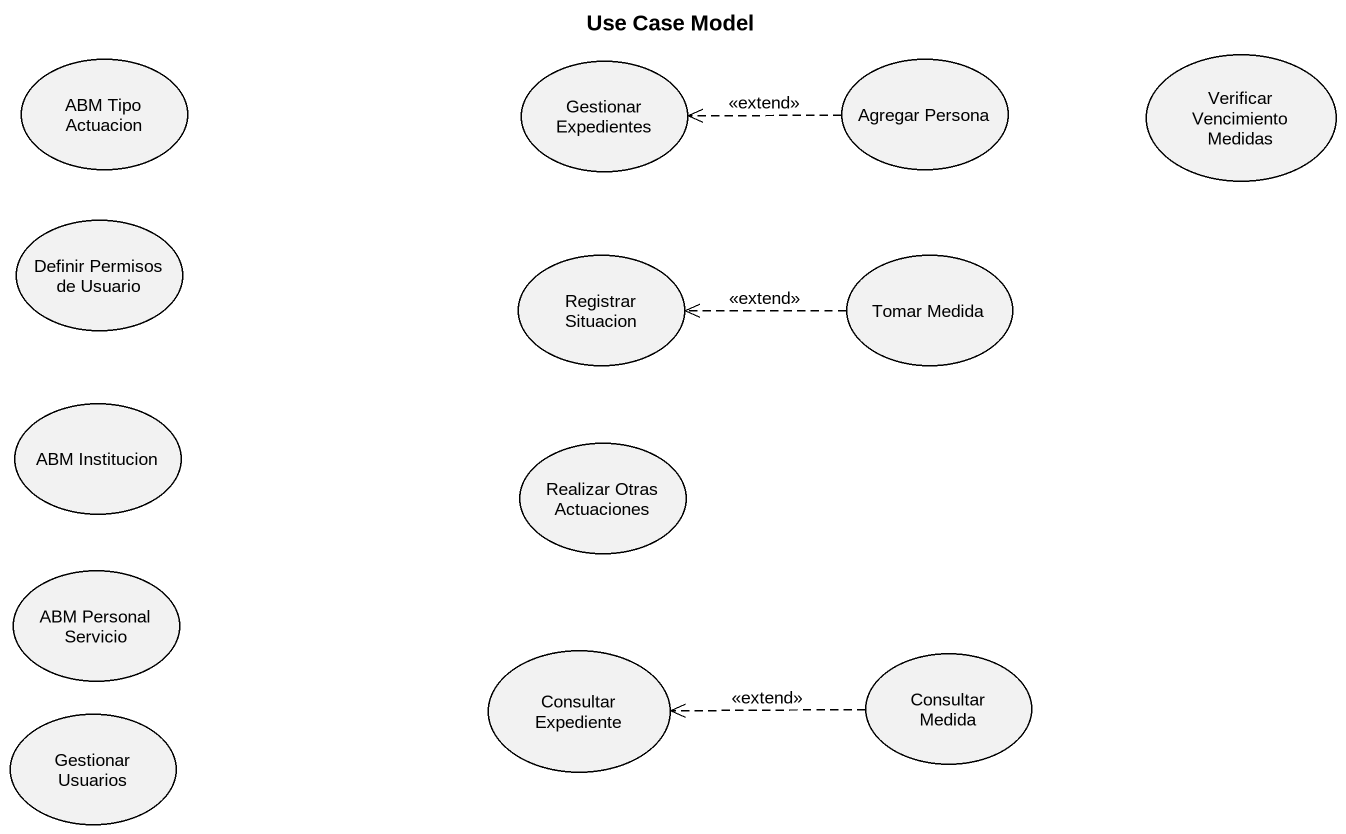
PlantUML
@startuml
title Use Case Model
usecase "ABM Tipo Actuacion" as ABM_Tipo_Actuacion
usecase "Gestionar Expedientes" as Gestionar_Expedientes
usecase "Agregar Persona" as Agregar_Persona
usecase "Verificar Vencimiento Medidas" as Verificar_Vencimiento
usecase "Definir Permisos de Usuario" as Definir_Permisos_de_Usuario
usecase "Registrar Situacion" as Registrar_Situacion
usecase "Tomar Medida" as Tomar_Medida
usecase "ABM Institucion" as ABM_Institucion
usecase "Realizar Otras Actuaciones" as Realizar_Otras_Actuaciones
usecase "ABM Personal Servicio" as ABM_Personal_Servicio
usecase "Consultar Expediente" as Consultar_Expediente
usecase "Consultar Medida" as Consultar_Medida
usecase "Gestionar Usuarios" as Gestionar_Usuarios
Agregar_Persona .left.> Gestionar_Expedientes : <<extend>>
Tomar_Medida .left.> Registrar_Situacion : <<extend>>
Consultar_Medida .left.> Consultar_Expediente : <<extend>>
@enduml
